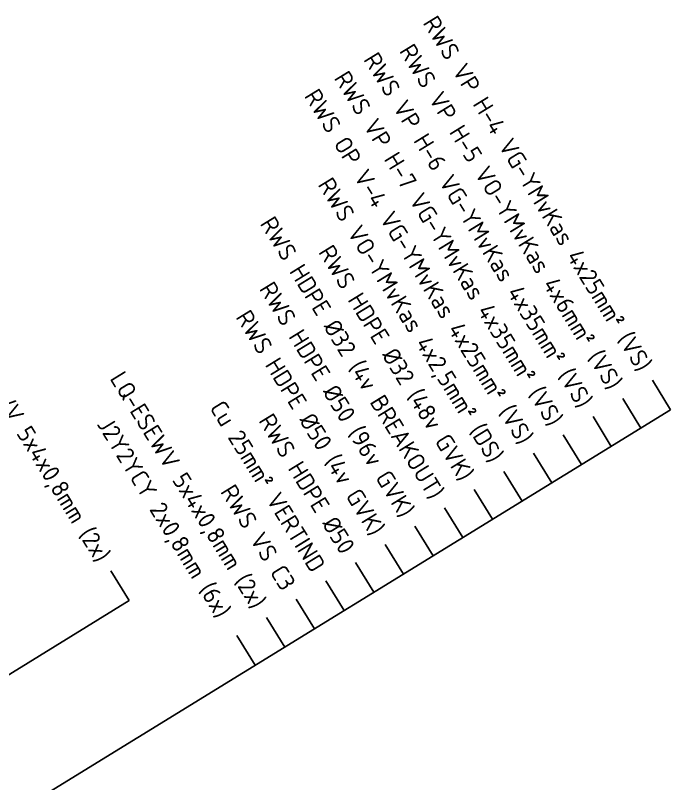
# Model space of a CAD drawing. Header units: metres. Extents: x 134219 to 139178, y 438661 to 444352.
# Drawn here: x 136848.8 to 136942.8, y 441088.3 to 441198.6 of the extents above; entities that cross this region are included whole.
import ezdxf
from ezdxf.enums import TextEntityAlignment as Align

# ---------------------------------------------------------------- set-up
doc = ezdxf.new("R2010")
doc.units = ezdxf.units.M
doc.layers.add('N-WE-KL-ET_LS_OV_KABEL-T25', color=7, linetype='Continuous', lineweight=25)
doc.layers.add('X-XX-AL-AANPIJLING-S', color=7, linetype='Continuous', lineweight=25)
doc.styles.add('NLCS-ISO', font='NLCS-ISO.ttf')

msp = doc.modelspace()

# ---------------------------------------------------------------- linework, layer by layer
at = {"layer": 'X-XX-AL-AANPIJLING-S'}
for p, q in [((136942.8, 441142.01), (136940.18, 441146.27)), ((136938.54, 441139.39), (136935.92, 441143.65)), ((136764.98, 441032.62), (136942.8, 441142.01)), ((136934.28, 441136.77), (136931.66, 441141.03)), ((136930.02, 441134.15), (136927.4, 441138.41)), ((136925.76, 441131.53), (136923.14, 441135.79)), ((136921.5, 441128.91), (136918.88, 441133.17)), ((136917.25, 441126.29), (136914.63, 441130.55)), ((136912.99, 441123.67), (136910.37, 441127.93)), ((136908.73, 441121.05), (136906.11, 441125.31)), ((136904.47, 441118.43), (136901.85, 441122.69)), ((136900.21, 441115.81), (136897.59, 441120.07)), ((136865.11, 441114.63), (136862.49, 441118.89)), ((136895.95, 441113.19), (136893.33, 441117.45)), ((136781.3, 441063.07), (136865.11, 441114.63)), ((136891.69, 441110.57), (136889.07, 441114.83)), ((136887.43, 441107.95), (136884.81, 441112.21)), ((136883.18, 441105.33), (136880.56, 441109.59))]:
    msp.add_line(p, q, dxfattribs=at)

# ---------------------------------------------------------------- texts
at = {"layer": 'N-WE-KL-ET_LS_OV_KABEL-T25', "style": 'NLCS-ISO'}
for s, p in [('RWS VP H-4 VG-YMvKas 4x25mm² (VS)', (136939.17, 441147.91)), ('RWS VP H-5 VO-YMvKas 4x6mm² (VS)', (136934.91, 441145.29)), ('RWS VP H-6 VG-YMvKas 4x35mm² (VS)', (136930.65, 441142.67)), ('RWS VP H-7 VG-YMvKas 4x35mm² (VS)', (136926.39, 441140.05)), ('RWS OP V-4 VG-YMvKas 4x25mm² (VS)', (136922.14, 441137.43)), ('RWS VO-YMvKas 4x2,5mm² (DS)', (136917.88, 441134.81)), ('RWS HDPE Ø32 (4v BREAKOUT)', (136909.36, 441129.57)), ('RWS HDPE Ø32 (48v GVK)', (136913.62, 441132.19)), ('RWS HDPE Ø50 (96v GVK)', (136905.1, 441126.95)), ('RWS HDPE Ø50 (4v GVK)', (136900.84, 441124.33)), ('LQ-ESEWV 5x4x0,8mm (2x)', (136861.48, 441120.53)), ('LQ-ESEWV 5x4x0,8mm (2x)', (136883.81, 441113.85)), ('Cu 25mm² VERTIND', (136892.33, 441119.09)), ('RWS HDPE Ø50', (136896.58, 441121.71)), ('J2Y2YCY 2x0,8mm (6x) ', (136879.55, 441111.23)), ('RWS VS C3', (136888.07, 441116.47))]:
    msp.add_text(s, height=2.5, rotation=301.6008, dxfattribs=at).set_placement(p, align=Align.MIDDLE_RIGHT)

doc.saveas('drawing.dxf')
